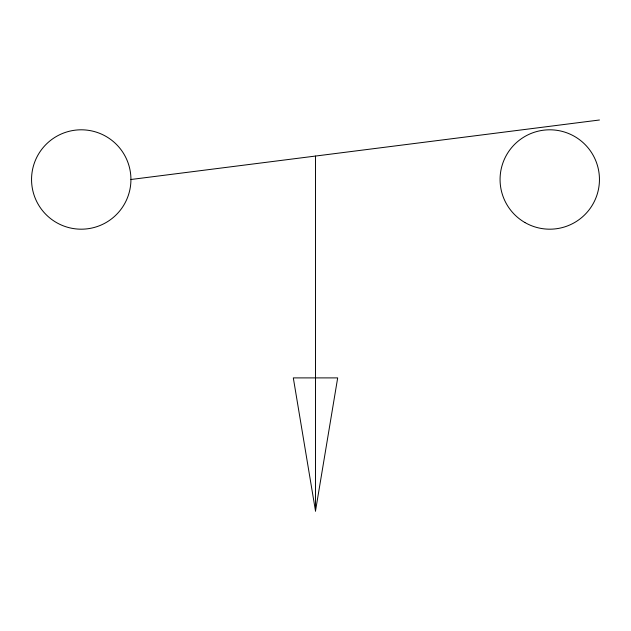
<?xml version="1.0" encoding="UTF-8"?>
<svg xmlns="http://www.w3.org/2000/svg" width="631" height="631" viewBox="0 0 631 631"><rect width="100%" height="100%" fill="white"/><g stroke="black" fill="none" stroke-linecap="round" stroke-linejoin="round"><path stroke-width="0.95" d="M315.5 511L337.68 377.898L293.312 377.898L315.5 511L315.5 156.062M130.933 179.496A49.691 49.691 0 0 0 56.396 136.462A49.691 49.691 0 0 0 56.396 222.53A49.691 49.691 0 0 0 130.933 179.496L599.45 120M524.913 222.53A49.691 49.691 0 0 0 599.45 179.496A49.691 49.691 0 0 0 524.913 136.462A49.691 49.691 0 0 0 524.913 222.53"/></g></svg>
